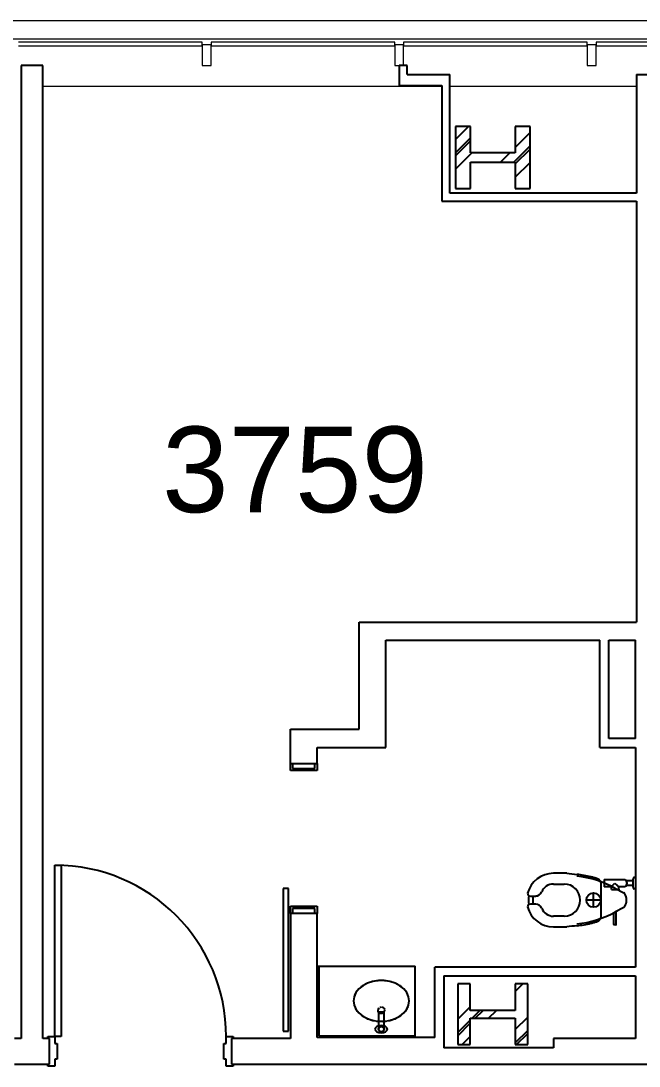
# Model space of a CAD drawing. Header units: inches. Extents: x -1169 to 5569, y -44 to 4300.
# Drawn here: x 1365.3 to 1538.6, y 3964.6 to 4257.3 of the extents above; entities that cross this region are included whole.
import ezdxf

# ---------------------------------------------------------------- set-up
doc = ezdxf.new("R2010")
doc.units = ezdxf.units.IN
doc.header["$LTSCALE"] = 96
doc.header["$MEASUREMENT"] = 0
for name, color, linetype in [('A-ANNO-ROOM', 4, 'CONTINUOUS'), ('A-COLS', 5, 'CONTINUOUS'), ('A-DOOR', 2, 'CONTINUOUS'), ('A-FLOR-PFIX', 2, 'CONTINUOUS'), ('A-GLAZ', 2, 'CONTINUOUS'), ('A-WALL-FULL', 6, 'CONTINUOUS')]:
    doc.layers.add(name, color=color, linetype=linetype)
doc.styles.add('Arial', font='arial.ttf')

msp = doc.modelspace()

# ---------------------------------------------------------------- linework, layer by layer
at = {"layer": 'A-COLS'}
for p, q in [((1487.13, 4224.14), (1490.76, 4227.78)), ((1491.29, 4227.78), (1487.13, 4227.78)), ((1487.13, 4227.78), (1487.13, 4210.38)), ((1491.29, 4220.38), (1491.29, 4227.78)), ((1508.03, 4227.78), (1503.87, 4227.78)), ((1503.87, 4227.78), (1503.87, 4220.38)), ((1508.03, 4210.38), (1508.03, 4227.78)), ((1487.13, 4220.41), (1491.29, 4224.57)), ((1503.87, 4221.87), (1508.03, 4226.03)), ((1487.13, 4219.53), (1491.29, 4223.69)), ((1503.51, 4217.78), (1508.03, 4222.3)), ((1487.13, 4215.8), (1491.71, 4220.38)), ((1503.87, 4220.38), (1491.29, 4220.38)), ((1499.77, 4217.78), (1502.37, 4220.38)), ((1503.87, 4217.27), (1508.03, 4221.43)), ((1491.29, 4210.38), (1491.29, 4217.78)), ((1491.29, 4217.78), (1503.87, 4217.78)), ((1503.87, 4217.78), (1503.87, 4210.38)), ((1503.87, 4213.53), (1508.03, 4217.69)), ((1487.13, 4210.38), (1491.29, 4210.38)), ((1503.87, 4210.38), (1508.03, 4210.38)), ((1491.28, 3987.58), (1487.78, 3987.58)), ((1487.78, 3987.58), (1487.78, 3970.58)), ((1491.28, 3980.17), (1491.28, 3987.58)), ((1507.38, 3987.58), (1503.88, 3987.58)), ((1503.88, 3987.58), (1503.88, 3980.17)), ((1503.88, 3985.46), (1506, 3987.58)), ((1507.38, 3970.58), (1507.38, 3987.58)), ((1487.78, 3977.7), (1491.28, 3981.2)), ((1503.88, 3980.17), (1491.28, 3980.17)), ((1491.8, 3977.98), (1493.99, 3980.17)), ((1492.67, 3977.98), (1494.86, 3980.17)), ((1496.4, 3977.98), (1498.59, 3980.17)), ((1487.78, 3973.96), (1491.28, 3977.46)), ((1487.78, 3973.09), (1491.28, 3976.59)), ((1491.28, 3970.58), (1491.28, 3977.98)), ((1491.28, 3977.98), (1503.88, 3977.98)), ((1503.88, 3974.79), (1507.38, 3978.29)), ((1503.88, 3977.98), (1503.88, 3970.58)), ((1489, 3970.58), (1491.28, 3972.86)), ((1503.88, 3971.06), (1507.38, 3974.56)), ((1504.27, 3970.58), (1507.38, 3973.69)), ((1487.78, 3970.58), (1491.28, 3970.58)), ((1503.88, 3970.58), (1507.38, 3970.58))]:
    msp.add_line(p, q, dxfattribs=at)
at = {"layer": 'A-DOOR'}
for p, q in [((1440.83, 4049.33), (1441.45, 4049.33)), ((1440.83, 4047.33), (1440.83, 4049.33)), ((1441.45, 4049.33), (1441.45, 4047.95)), ((1447.7, 4049.33), (1448.33, 4049.33)), ((1447.7, 4047.95), (1447.7, 4049.33)), ((1448.33, 4049.33), (1448.33, 4047.33)), ((1448.33, 4047.33), (1440.83, 4047.33)), ((1441.45, 4047.95), (1447.7, 4047.95)), ((1374.83, 4020.83), (1376.58, 4020.83)), ((1374.83, 3972.83), (1374.83, 4020.83)), ((1376.58, 4020.83), (1376.58, 3972.83)), ((1440.33, 4014.33), (1438.83, 4014.33)), ((1438.83, 4014.33), (1438.83, 3974.33)), ((1440.33, 3974.33), (1440.33, 4014.33)), ((1440.83, 4009.33), (1448.33, 4009.33)), ((1440.83, 4007.33), (1440.83, 4009.33)), ((1441.45, 4008.7), (1441.45, 4007.33)), ((1447.7, 4008.7), (1441.45, 4008.7)), ((1447.7, 4007.33), (1447.7, 4008.7)), ((1448.33, 4009.33), (1448.33, 4007.33)), ((1441.45, 4007.33), (1440.83, 4007.33)), ((1448.33, 4007.33), (1447.7, 4007.33)), ((1372.83, 3972.83), (1374.83, 3972.83)), ((1372.83, 3972.33), (1372.83, 3972.83)), ((1376.58, 3972.83), (1374.83, 3972.83)), ((1374.83, 3972.83), (1374.83, 3970.89)), ((1422.83, 3972.83), (1424.83, 3972.83)), ((1422.83, 3970.89), (1422.83, 3972.83)), ((1424.83, 3972.83), (1424.83, 3972.33)), ((1438.83, 3974.33), (1440.33, 3974.33)), ((1373.33, 3972.33), (1372.83, 3972.33)), ((1373.33, 3965.08), (1373.33, 3972.33)), ((1374.83, 3970.89), (1375.45, 3970.89)), ((1375.45, 3970.89), (1375.45, 3966.51)), ((1422.2, 3970.89), (1422.83, 3970.89)), ((1422.2, 3966.51), (1422.2, 3970.89)), ((1424.33, 3972.33), (1424.33, 3965.08)), ((1424.83, 3972.33), (1424.33, 3972.33)), ((1372.83, 3965.08), (1373.33, 3965.08)), ((1372.83, 3964.58), (1372.83, 3965.08)), ((1374.83, 3964.58), (1372.83, 3964.58)), ((1374.83, 3966.51), (1374.83, 3964.58)), ((1375.45, 3966.51), (1374.83, 3966.51)), ((1422.83, 3966.51), (1422.2, 3966.51)), ((1422.83, 3964.58), (1422.83, 3966.51)), ((1424.83, 3964.58), (1422.83, 3964.58)), ((1424.33, 3965.08), (1424.83, 3965.08)), ((1424.83, 3965.08), (1424.83, 3964.58))]:
    msp.add_line(p, q, dxfattribs=at)
msp.add_arc((1374.83, 3972.83), 48, 0, 90, dxfattribs=at)
msp.add_arc((1374.83, 3972.83), 48, 0, 90, dxfattribs=at)
at = {"layer": 'A-FLOR-PFIX'}
for p, q in [((1518.31, 4018.57), (1514.58, 4018.57)), ((1528.83, 4016.82), (1534.58, 4016.82)), ((1528.83, 4016.82), (1528.83, 4016.53)), ((1528.83, 4016.53), (1528.83, 4016.08)), ((1537.58, 4017.38), (1537.22, 4017.38)), ((1514.58, 4015.57), (1517.58, 4015.57)), ((1527.93, 4006.51), (1527.93, 4015.64)), ((1528.83, 4016.08), (1528.83, 4015.82)), ((1528.83, 4015.82), (1528.83, 4015.57)), ((1528.83, 4015.57), (1528.83, 4015.32)), ((1528.83, 4015.32), (1528.83, 4014.96)), ((1528.83, 4014.96), (1528.83, 4014.82)), ((1530.83, 4014.82), (1528.83, 4014.82)), ((1530.83, 4014.07), (1530.83, 4014.82)), ((1530.83, 4014.07), (1531.12, 4014.07)), ((1531.12, 4014.07), (1531.33, 4014.07)), ((1531.33, 4014.07), (1531.57, 4014.07)), ((1531.57, 4014.07), (1532.09, 4014.07)), ((1531.83, 4014.44), (1534.3, 4013.11)), ((1532.09, 4014.07), (1532.54, 4014.07)), ((1532.54, 4014.07), (1532.69, 4014.07)), ((1532.69, 4014.07), (1532.83, 4014.07)), ((1532.83, 4014.82), (1532.83, 4014.07)), ((1534.58, 4014.82), (1532.83, 4014.82)), ((1532.88, 4014.12), (1532.88, 4013.88)), ((1536.83, 4016.45), (1535.01, 4016.45)), ((1536.83, 4015.2), (1535.01, 4015.2)), ((1536.83, 4016.45), (1536.83, 4015.2)), ((1537.58, 4014.27), (1537.22, 4014.27)), ((1508.12, 4012.21), (1509.62, 4012.21)), ((1527.83, 4011.07), (1523.83, 4011.07)), ((1525.83, 4009.07), (1525.83, 4013.07)), ((1509.62, 4009.93), (1508.12, 4009.93)), ((1534.3, 4009.04), (1531.83, 4007.71)), ((1532.44, 4007.98), (1532.33, 4007.98)), ((1517.58, 4006.57), (1514.58, 4006.57)), ((1531.47, 4004.21), (1531.47, 4007.36)), ((1532.18, 4004.21), (1532.18, 4007.36)), ((1514.58, 4003.57), (1518.31, 4003.57)), ((1532.1, 4004.12), (1531.55, 4004.12)), ((1448.33, 3992.58), (1475.83, 3992.58)), ((1448.83, 3992.58), (1448.83, 3973.08)), ((1475.83, 3972.58), (1475.83, 3992.58)), ((1462.44, 3987.78), (1461.12, 3987.08)), ((1463.92, 3988.27), (1462.44, 3987.78)), ((1465.51, 3988.51), (1463.92, 3988.27)), ((1467.14, 3988.51), (1465.51, 3988.51)), ((1468.73, 3988.27), (1467.14, 3988.51)), ((1470.22, 3987.78), (1468.73, 3988.27)), ((1471.53, 3987.08), (1470.22, 3987.78)), ((1459.22, 3985.15), (1458.72, 3984.02)), ((1460.03, 3986.19), (1459.22, 3985.15)), ((1461.12, 3987.08), (1460.03, 3986.19)), ((1472.62, 3986.19), (1471.53, 3987.08)), ((1473.44, 3985.15), (1472.62, 3986.19)), ((1473.94, 3984.02), (1473.44, 3985.15)), ((1458.72, 3984.02), (1458.55, 3982.83)), ((1458.55, 3982.83), (1458.72, 3981.64)), ((1458.77, 3984.19), (1458.7, 3983.95)), ((1458.72, 3981.64), (1459.22, 3980.5)), ((1473.44, 3980.5), (1473.94, 3981.64)), ((1473.96, 3983.95), (1473.88, 3984.19)), ((1474.11, 3982.83), (1473.94, 3984.02)), ((1473.94, 3981.64), (1474.11, 3982.83)), ((1459.22, 3980.5), (1460.03, 3979.47)), ((1460.03, 3979.47), (1461.12, 3978.58)), ((1461.12, 3978.58), (1462.44, 3977.87)), ((1465.65, 3980.81), (1465.37, 3980.33)), ((1465.37, 3980.33), (1465.37, 3979.85)), ((1465.37, 3979.85), (1465.55, 3979.5)), ((1465.55, 3979.5), (1465.72, 3979.37)), ((1465.58, 3979.68), (1465.58, 3974.93)), ((1467.08, 3979.68), (1465.58, 3979.68)), ((1465.72, 3979.37), (1466.64, 3979.38)), ((1466.64, 3979.38), (1467.16, 3979.73)), ((1467.08, 3974.93), (1467.08, 3979.68)), ((1467.16, 3979.73), (1467.32, 3980.14)), ((1467.32, 3980.14), (1467.31, 3980.29)), ((1470.22, 3977.87), (1471.53, 3978.58)), ((1471.53, 3978.58), (1472.62, 3979.47)), ((1472.62, 3979.47), (1473.44, 3980.5)), ((1462.44, 3977.87), (1463.92, 3977.39)), ((1463.92, 3977.39), (1465.51, 3977.14)), ((1465.51, 3977.14), (1467.14, 3977.14)), ((1467.14, 3977.14), (1468.73, 3977.39)), ((1468.73, 3977.39), (1470.22, 3977.87)), ((1448.83, 3973.08), (1475.83, 3973.08))]:
    msp.add_line(p, q, dxfattribs=at)
for centre, radius in [((1525.83, 4011.07), 2), ((1466.33, 3974.93), 0.75)]:
    msp.add_circle(centre, radius, dxfattribs=at)
for centre, radius, start, end in [((1514.58, 4011.07), 7.5, 90, 165.1121), ((1548.15, 4277), 260.14, 263.4139, 264.0565), ((1517.96, 3988.65), 29.29, 61.7358, 83.7352), ((1517.96, 3988.65), 29.79, 76.1737, 83.7352), ((1534.09, 4015.82), 1.12, 296.4379, 63.6536), ((1539.19, 4016.45), 2.36, 163.2822, 180), ((1537.27, 4017.03), 0.358, 98.7178, 163.2822), ((1514.58, 4012.03), 3.55, 90, 158.2237), ((1517.58, 4011.07), 4.5, 270, 90), ((1532.64, 4013.89), 0.33, 42.7576, 54.9981), ((1539.19, 4015.2), 2.36, 180, 196.7178), ((1537.27, 4014.62), 0.358, 196.7178, 261.2822), ((1508.12, 4013), 0.787, 180, 270), ((1514.58, 4011.07), 7, 169.5998, 190.4002), ((1515.21, 4011.07), 6.45, 169.8161, 190.1839), ((1509.62, 4014.01), 1.79, 270, 338.2237), ((1533.83, 4012.23), 1, 39.032, 61.7358), ((1531.4, 4011.08), 3.67, 330.7, 29.1134), ((1508.12, 4009.15), 0.787, 90, 180), ((1514.58, 4011.07), 7.5, 194.8879, 270), ((1509.62, 4008.14), 1.79, 21.7763, 90), ((1514.58, 4010.12), 3.55, 201.7763, 270), ((1531.67, 4008.08), 0.58, 318.6602, 343.1119), ((1532.18, 4008.39), 0.488, 301.6888, 324.2592), ((1533.83, 4009.92), 1, 298.2642, 320.4406), ((1517.96, 4033.5), 29.29, 276.2648, 298.2642), ((1531.65, 4007.36), 0.173, 122.9352, 178.9352), ((1531.44, 4007.6), 0.149, 318.6602, 357.6747), ((1532.22, 4007.6), 0.149, 138.6602, 221.3398), ((1532.01, 4007.36), 0.173, 1.0648, 57.0648), ((1548.15, 3745.15), 260.14, 95.9435, 96.5861), ((1517.96, 4033.5), 29.79, 276.2648, 283.8263), ((1531.59, 4004.23), 0.116, 186.3864, 251.6136), ((1532.07, 4004.23), 0.116, 288.3864, 353.6136), ((1466.33, 3980.08), 1, 99.0001, 117.5611), ((1466.33, 3980.08), 1, 18, 88.5147)]:
    msp.add_arc(centre, radius, start, end, dxfattribs=at)
at = {"layer": 'A-FLOR-PFIX', "extrusion": (0, 0, -1)}
msp.add_ellipse((1532.68, 4013.06), major_axis=(0, 1.12), ratio=0.5, start_param=0.260484, end_param=0.3552, dxfattribs=at)
msp.add_ellipse((1466.29, 3974.92), major_axis=(-1.75, 0), ratio=0.571429, dxfattribs=at)
at = {"layer": 'A-FLOR-PFIX'}
for points in [[(1526.88, 4017.07), (1526.59, 4017.16), (1525.99, 4017.34), (1525.38, 4017.5), (1525.08, 4017.57)], [(1531.45, 4015.44), (1531.51, 4015.51), (1531.57, 4015.57), (1531.64, 4015.63)], [(1531.64, 4015.63), (1531.7, 4015.7), (1531.76, 4015.76), (1531.83, 4015.82)], [(1531.83, 4015.82), (1531.88, 4015.77), (1531.94, 4015.71), (1532, 4015.66)], [(1532, 4015.66), (1532.05, 4015.6), (1532.11, 4015.55), (1532.16, 4015.49)], [(1532.8, 4014.85), (1532.81, 4014.84), (1532.82, 4014.83), (1532.83, 4014.82), (1532.83, 4014.82)], [(1525.08, 4004.58), (1525.38, 4004.65), (1525.99, 4004.81), (1526.59, 4004.99), (1526.88, 4005.08)]]:
    msp.add_open_spline(points, degree=3, dxfattribs=at)
for points, knots in [([(1527.93, 4015.64), (1527.93, 4015.76), (1527.91, 4015.96), (1527.83, 4016.2), (1527.75, 4016.36), (1527.67, 4016.49), (1527.6, 4016.58), (1527.53, 4016.66), (1527.47, 4016.72), (1527.38, 4016.8), (1527.26, 4016.89), (1527.1, 4016.98), (1526.97, 4017.04), (1526.88, 4017.07)], [0, 0, 0, 0, 0.2, 0.3, 0.4, 0.475, 0.55, 0.5875, 0.625, 0.7, 0.775, 0.85, 1, 1, 1, 1]), ([(1530.83, 4014.82), (1530.83, 4014.83), (1530.83, 4014.83), (1530.85, 4014.84), (1530.86, 4014.86), (1530.88, 4014.88), (1530.91, 4014.9), (1530.93, 4014.93), (1530.96, 4014.96), (1530.99, 4014.99), (1531.03, 4015.02), (1531.07, 4015.06), (1531.09, 4015.09), (1531.1, 4015.1)], [0, 0, 0, 0, 0.0714286, 0.1071429, 0.1428571, 0.1785714, 0.2142857, 0.25, 0.2857143, 0.3214286, 0.3571429, 0.3928571, 0.4285713, 0.4285713, 0.4285713, 0.4285713]), ([(1531.1, 4015.1), (1531.12, 4015.11), (1531.14, 4015.14), (1531.2, 4015.19), (1531.24, 4015.24), (1531.27, 4015.26)], [0.4285714, 0.4285714, 0.4285714, 0.4285714, 0.4642857, 0.5, 0.5714284, 0.5714284, 0.5714284, 0.5714284]), ([(1531.27, 4015.26), (1531.28, 4015.28), (1531.31, 4015.31), (1531.37, 4015.37), (1531.42, 4015.41), (1531.45, 4015.44)], [0.5714286, 0.5714286, 0.5714286, 0.5714286, 0.6071429, 0.6428571, 0.7142855, 0.7142855, 0.7142855, 0.7142855]), ([(1532.16, 4015.49), (1532.19, 4015.46), (1532.24, 4015.41), (1532.3, 4015.36), (1532.32, 4015.33)], [0.25, 0.25, 0.25, 0.25, 0.3125, 0.375, 0.375, 0.375, 0.375]), ([(1532.32, 4015.33), (1532.35, 4015.3), (1532.39, 4015.27), (1532.44, 4015.22), (1532.46, 4015.19), (1532.47, 4015.18)], [0.375, 0.375, 0.375, 0.375, 0.4375, 0.46875, 0.5, 0.5, 0.5, 0.5]), ([(1532.47, 4015.18), (1532.49, 4015.17), (1532.51, 4015.14), (1532.54, 4015.11), (1532.58, 4015.07), (1532.6, 4015.05), (1532.61, 4015.04)], [0.5000002, 0.5000002, 0.5000002, 0.5000002, 0.53125, 0.5625, 0.59375, 0.625, 0.625, 0.625, 0.625]), ([(1532.61, 4015.04), (1532.62, 4015.03), (1532.64, 4015.01), (1532.67, 4014.98), (1532.7, 4014.95), (1532.72, 4014.93), (1532.75, 4014.91), (1532.77, 4014.88), (1532.79, 4014.86), (1532.8, 4014.85)], [0.625, 0.625, 0.625, 0.625, 0.65625, 0.6875, 0.71875, 0.75, 0.78125, 0.8125, 0.8749999, 0.8749999, 0.8749999, 0.8749999]), ([(1526.88, 4005.08), (1527, 4005.12), (1527.17, 4005.2), (1527.38, 4005.34), (1527.52, 4005.47), (1527.64, 4005.62), (1527.78, 4005.83), (1527.9, 4006.13), (1527.93, 4006.38), (1527.93, 4006.51)], [0, 0, 0, 0, 0.2, 0.3, 0.4, 0.5, 0.6, 0.8, 1, 1, 1, 1]), ([(1462.71, 3987.88), (1462.41, 3987.77), (1462.1, 3987.63), (1461.79, 3987.47), (1461.77, 3987.45)], [5.1895316, 5.1895316, 5.1895316, 5.1895316, 5.3165414, 5.3302301, 5.3302301, 5.3302301, 5.3302301]), ([(1464.28, 3988.34), (1464.02, 3988.29), (1463.7, 3988.21), (1463.38, 3988.12), (1463.31, 3988.1)], [4.9749558, 4.9749558, 4.9749558, 4.9749558, 5.0748804, 5.1046577, 5.1046577, 5.1046577, 5.1046577]), ([(1465.95, 3988.54), (1465.76, 3988.53), (1465.44, 3988.51), (1465.11, 3988.48), (1464.99, 3988.46)], [4.7595613, 4.7595613, 4.7595613, 4.7595613, 4.8332195, 4.883074, 4.883074, 4.883074, 4.883074]), ([(1467.67, 3988.46), (1467.54, 3988.48), (1467.22, 3988.51), (1466.89, 3988.53), (1466.7, 3988.54)], [4.541704, 4.541704, 4.541704, 4.541704, 4.5915585, 4.6652167, 4.6652167, 4.6652167, 4.6652167]), ([(1469.35, 3988.1), (1469.27, 3988.12), (1468.96, 3988.21), (1468.63, 3988.29), (1468.38, 3988.34)], [4.3201203, 4.3201203, 4.3201203, 4.3201203, 4.3498975, 4.4498221, 4.4498221, 4.4498221, 4.4498221]), ([(1470.89, 3987.45), (1470.86, 3987.47), (1470.56, 3987.63), (1470.24, 3987.77), (1469.95, 3987.88)], [4.0945479, 4.0945479, 4.0945479, 4.0945479, 4.1082365, 4.2352464, 4.2352464, 4.2352464, 4.2352464]), ([(1459.26, 3985.22), (1459.05, 3984.88), (1458.84, 3984.49), (1458.75, 3984.1), (1458.74, 3984.06)], [5.8415235, 5.8415235, 5.8415235, 5.8415235, 6.0415243, 6.0587858, 6.0587858, 6.0587858, 6.0587858]), ([(1460.14, 3986.28), (1459.86, 3986.02), (1459.58, 3985.67), (1459.32, 3985.31), (1459.28, 3985.26)], [5.6220806, 5.6220806, 5.6220806, 5.6220806, 5.7998634, 5.8343864, 5.8343864, 5.8343864, 5.8343864]), ([(1461.31, 3987.19), (1461, 3987), (1460.71, 3986.79), (1460.45, 3986.57), (1460.45, 3986.57)], [5.4048623, 5.4048623, 5.4048623, 5.4048623, 5.5582024, 5.5583845, 5.5583845, 5.5583845, 5.5583845]), ([(1472.2, 3986.57), (1472.2, 3986.57), (1471.94, 3986.79), (1471.66, 3987), (1471.35, 3987.19)], [3.8663935, 3.8663935, 3.8663935, 3.8663935, 3.8665756, 4.0199157, 4.0199157, 4.0199157, 4.0199157]), ([(1473.37, 3985.25), (1473.33, 3985.31), (1473.09, 3985.67), (1472.8, 3986.02), (1472.52, 3986.28)], [3.5903916, 3.5903916, 3.5903916, 3.5903916, 3.6249146, 3.8026973, 3.8026973, 3.8026973, 3.8026973]), ([(1473.92, 3984.06), (1473.91, 3984.1), (1473.79, 3984.49), (1473.61, 3984.88), (1473.39, 3985.22)], [3.3659921, 3.3659921, 3.3659921, 3.3659921, 3.3832536, 3.5832545, 3.5832545, 3.5832545, 3.5832545]), ([(1458.73, 3981.59), (1458.74, 3981.56), (1458.87, 3981.16), (1459.05, 3980.78), (1459.26, 3980.43)], [0.2243995, 0.2243995, 0.2243995, 0.2243995, 0.241661, 0.4416618, 0.4416618, 0.4416618, 0.4416618]), ([(1473.39, 3980.43), (1473.61, 3980.78), (1473.82, 3981.16), (1473.91, 3981.56), (1473.92, 3981.59)], [2.6999308, 2.6999308, 2.6999308, 2.6999308, 2.8999317, 2.9171932, 2.9171932, 2.9171932, 2.9171932]), ([(1459.29, 3980.4), (1459.33, 3980.34), (1459.57, 3979.98), (1459.86, 3979.64), (1460.14, 3979.37)], [0.448799, 0.448799, 0.448799, 0.448799, 0.4833219, 0.6611047, 0.6611047, 0.6611047, 0.6611047]), ([(1460.45, 3979.08), (1460.45, 3979.08), (1460.71, 3978.86), (1461, 3978.66), (1461.31, 3978.46)], [0.7248008, 0.7248008, 0.7248008, 0.7248008, 0.7249829, 0.878323, 0.878323, 0.878323, 0.878323]), ([(1471.35, 3978.46), (1471.66, 3978.66), (1471.95, 3978.86), (1472.2, 3979.08), (1472.2, 3979.08)], [2.2632696, 2.2632696, 2.2632696, 2.2632696, 2.4166097, 2.4167919, 2.4167919, 2.4167919, 2.4167919]), ([(1472.52, 3979.37), (1472.8, 3979.64), (1473.08, 3979.98), (1473.34, 3980.34), (1473.38, 3980.4)], [2.480488, 2.480488, 2.480488, 2.480488, 2.6582707, 2.6927937, 2.6927937, 2.6927937, 2.6927937]), ([(1461.77, 3978.2), (1461.8, 3978.18), (1462.09, 3978.03), (1462.41, 3977.88), (1462.71, 3977.77)], [0.9529552, 0.9529552, 0.9529552, 0.9529552, 0.9666439, 1.0936537, 1.0936537, 1.0936537, 1.0936537]), ([(1463.31, 3977.56), (1463.38, 3977.54), (1463.7, 3977.44), (1464.02, 3977.36), (1464.28, 3977.31)], [1.1785276, 1.1785276, 1.1785276, 1.1785276, 1.2083049, 1.3082295, 1.3082295, 1.3082295, 1.3082295]), ([(1464.99, 3977.19), (1465.11, 3977.18), (1465.44, 3977.14), (1465.76, 3977.12), (1465.95, 3977.11)], [1.4001113, 1.4001113, 1.4001113, 1.4001113, 1.4499658, 1.523624, 1.523624, 1.523624, 1.523624]), ([(1466.7, 3977.11), (1466.89, 3977.12), (1467.22, 3977.14), (1467.54, 3977.18), (1467.67, 3977.19)], [1.6179686, 1.6179686, 1.6179686, 1.6179686, 1.6916268, 1.7414813, 1.7414813, 1.7414813, 1.7414813]), ([(1468.38, 3977.31), (1468.63, 3977.36), (1468.96, 3977.44), (1469.27, 3977.54), (1469.34, 3977.56)], [1.8333632, 1.8333632, 1.8333632, 1.8333632, 1.9332878, 1.963065, 1.963065, 1.963065, 1.963065]), ([(1469.95, 3977.77), (1470.24, 3977.88), (1470.56, 3978.03), (1470.86, 3978.18), (1470.89, 3978.2)], [2.0479389, 2.0479389, 2.0479389, 2.0479389, 2.1749488, 2.1886374, 2.1886374, 2.1886374, 2.1886374])]:
    msp.add_open_spline(points, degree=3, knots=knots, dxfattribs=at)
at = {"layer": 'A-GLAZ', "lineweight": 13}
for p, q in [((2036.33, 4257.33), (877.12, 4257.33)), ((878.59, 4252.33), (2036.33, 4252.33)), ((1416.08, 4251.33), (1364.58, 4251.33)), ((1416.08, 4250.33), (1416.08, 4251.33)), ((1470.08, 4251.33), (1418.58, 4251.33)), ((1418.58, 4251.33), (1418.58, 4250.33)), ((1470.08, 4250.33), (1470.08, 4251.33)), ((1524.08, 4251.33), (1472.58, 4251.33)), ((1472.58, 4251.33), (1472.58, 4250.33)), ((1524.08, 4250.33), (1524.08, 4251.33)), ((1578.08, 4251.33), (1526.58, 4251.33)), ((1526.58, 4251.33), (1526.58, 4250.33)), ((1364.58, 4250.33), (1416.08, 4250.33)), ((1418.58, 4250.33), (1470.08, 4250.33)), ((1472.58, 4250.33), (1524.08, 4250.33)), ((1526.58, 4250.33), (1578.08, 4250.33)), ((1365.33, 4239.08), (1365.28, 4239.08)), ((1371.45, 4239.08), (1471.33, 4239.08)), ((1485.58, 4239.08), (1537.83, 4239.08))]:
    msp.add_line(p, q, dxfattribs=at)
at = {"layer": 'A-GLAZ', "lineweight": 13, "extrusion": (0, 0, -1)}
for p, q in [((1418.58, 4250.58), (1416.08, 4250.58)), ((1416.08, 4250.58), (1416.08, 4244.83)), ((1418.58, 4244.83), (1418.58, 4250.58)), ((1472.58, 4250.58), (1470.08, 4250.58)), ((1470.08, 4250.58), (1470.08, 4244.83)), ((1472.58, 4244.83), (1472.58, 4250.58)), ((1526.58, 4250.58), (1524.08, 4250.58)), ((1524.08, 4250.58), (1524.08, 4244.83)), ((1526.58, 4244.83), (1526.58, 4250.58)), ((1416.08, 4244.83), (1418.58, 4244.83)), ((1470.08, 4244.83), (1472.58, 4244.83)), ((1524.08, 4244.83), (1526.58, 4244.83))]:
    msp.add_line(p, q, dxfattribs=at)
at = {"layer": 'A-WALL-FULL'}
for p, q in [((1371.45, 4244.83), (1365.33, 4244.83)), ((1365.33, 4244.83), (1365.33, 3972.33)), ((1371.45, 3972.33), (1371.45, 4244.83)), ((1471.33, 4244.83), (1471.33, 4239.2)), ((1473.58, 4244.83), (1471.33, 4244.83)), ((1473.58, 4242.33), (1473.58, 4244.83)), ((1473.58, 4242.33), (1485.58, 4242.33)), ((1485.58, 4209.08), (1485.58, 4242.33)), ((1537.83, 4242.33), (1577.08, 4242.33)), ((1537.83, 4242.33), (1537.83, 4209.08)), ((1471.33, 4239.2), (1483.33, 4239.2)), ((1483.33, 4239.08), (1471.33, 4239.08)), ((1483.33, 4239.2), (1483.33, 4206.83)), ((1483.33, 4206.83), (1537.83, 4206.83)), ((1537.83, 4209.08), (1485.58, 4209.08)), ((1537.83, 4206.83), (1537.83, 4088.95)), ((1460.08, 4088.95), (1537.83, 4088.95)), ((1460.08, 4058.95), (1460.08, 4088.95)), ((1467.58, 4083.83), (1527.58, 4083.83)), ((1467.58, 4053.83), (1467.58, 4083.83)), ((1527.58, 4053.83), (1527.58, 4083.83)), ((1530.08, 4083.83), (1537.58, 4083.83)), ((1530.08, 4056.33), (1530.08, 4083.83)), ((1537.58, 4056.33), (1537.58, 4083.83)), ((1440.83, 4058.95), (1460.08, 4058.95)), ((1440.83, 4049.33), (1440.83, 4058.95)), ((1537.58, 4056.33), (1530.08, 4056.33)), ((1448.33, 4049.33), (1448.33, 4053.83)), ((1448.33, 4053.83), (1467.58, 4053.83)), ((1527.58, 4053.83), (1537.58, 4053.83)), ((1537.58, 4053.83), (1537.58, 3992.33)), ((1440.83, 4049.33), (1448.33, 4049.33)), ((1440.83, 4007.33), (1440.83, 3972.33)), ((1448.33, 4007.33), (1440.83, 4007.33)), ((1448.33, 3972.58), (1448.33, 4007.33)), ((1537.58, 3992.33), (1481.33, 3992.33)), ((1481.33, 3972.58), (1481.33, 3992.33)), ((1483.83, 3989.83), (1537.58, 3989.83)), ((1483.83, 3989.83), (1483.83, 3969.7)), ((1537.58, 3989.83), (1537.58, 3972.33)), ((1365.33, 3972.33), (1363.45, 3972.33)), ((1373.33, 3972.33), (1371.45, 3972.33)), ((1373.33, 3965.08), (1373.33, 3972.33)), ((1440.83, 3972.33), (1424.33, 3972.33)), ((1424.33, 3972.33), (1424.33, 3965.08)), ((1481.33, 3972.58), (1448.33, 3972.58)), ((1514.58, 3969.7), (1483.83, 3969.7)), ((1537.58, 3972.33), (1514.58, 3972.33)), ((1514.58, 3972.33), (1514.58, 3969.7)), ((1363.45, 3965.08), (1373.33, 3965.08)), ((1424.33, 3965.08), (1647.45, 3965.08))]:
    msp.add_line(p, q, dxfattribs=at)

# ---------------------------------------------------------------- texts
at = {"layer": 'A-ANNO-ROOM', "style": 'Arial'}
msp.add_text('3759', height=24, dxfattribs=at).set_placement((1404.85, 4119.7))

doc.saveas('drawing.dxf')
